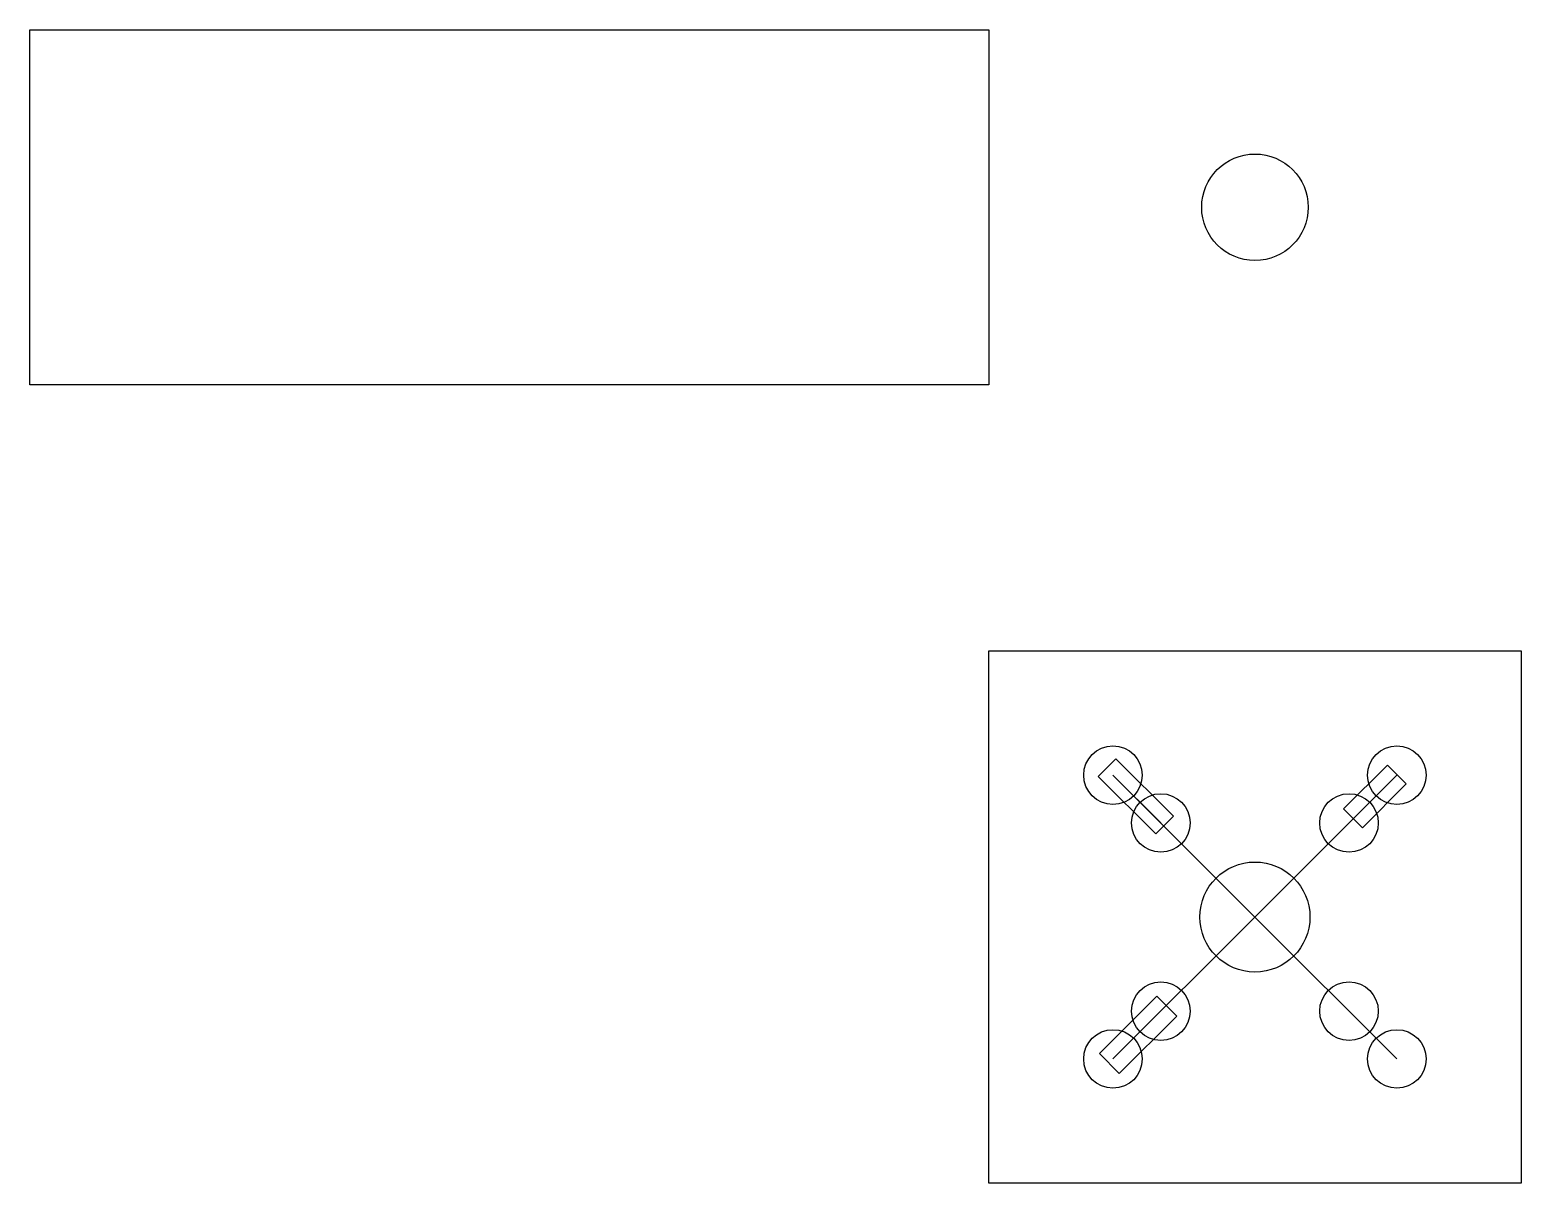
# Model space of a CAD drawing. Extents: x -517 to -149, y -579 to 767.
# Drawn here: x -517.2 to -433.1, y 702.2 to 767.2 of the extents above.
import ezdxf

# ---------------------------------------------------------------- set-up
doc = ezdxf.new("R2010")
doc.units = 0
doc.header["$MEASUREMENT"] = 0
for name, color, linetype in [('Quad Frame_Original_Sketch1', 7, 'Continuous'), ('Quad Frame_Original_Sketch2', 7, 'Continuous'), ('Quad Frame_Original_Sketch3', 7, 'Continuous'), ('Quad Frame_Original_Sketch4', 7, 'Continuous'), ('Quad Frame_Original_Sketch5', 7, 'Continuous'), ('Quad Frame_Original_Sketch6', 7, 'Continuous'), ('Quad Frame_Original_Sketch7', 7, 'Continuous')]:
    doc.layers.add(name, color=color, linetype=linetype)

msp = doc.modelspace()

# ---------------------------------------------------------------- linework, layer by layer
at = {"layer": 'Quad Frame_Original_Sketch1'}
for p, q in [((-463.126, 732.165), (-433.126, 732.165)), ((-463.126, 702.165), (-463.126, 732.165)), ((-433.126, 732.165), (-433.126, 702.165)), ((-448.126, 717.165), (-456.126, 725.165)), ((-448.126, 717.165), (-440.126, 725.165)), ((-448.126, 717.165), (-456.126, 709.165)), ((-448.126, 717.165), (-440.126, 709.165)), ((-433.126, 702.165), (-463.126, 702.165))]:
    msp.add_line(p, q, dxfattribs=at)
msp.add_circle((-448.126, 717.165), 3.1, dxfattribs=at)
at = {"layer": 'Quad Frame_Original_Sketch2'}
msp.add_line((-456.126, 725.165), (-453.426, 722.465), dxfattribs=at)
for centre in [(-456.126, 725.165), (-440.126, 725.165), (-453.426, 722.465), (-442.826, 722.465), (-453.426, 711.865), (-442.826, 711.865), (-456.126, 709.165), (-440.126, 709.165)]:
    msp.add_circle(centre, 1.65, dxfattribs=at)
at = {"layer": 'Quad Frame_Original_Sketch3'}
for p, q in [((-455.963, 726.084, -1.963), (-456.955, 725.093, -1.963)), ((-452.719, 722.841, -1.963), (-455.963, 726.084, -1.963)), ((-456.955, 725.093, -1.963), (-453.711, 721.849, -1.963)), ((-453.711, 721.849, -1.963), (-452.719, 722.841, -1.963))]:
    msp.add_line(p, q, dxfattribs=at)
at = {"layer": 'Quad Frame_Original_Sketch4'}
for p, q in [((-443.131, 723.262, 0.083), (-440.664, 725.73, 0.083)), ((-440.664, 725.73, 0.083), (-439.598, 724.663, 0.083)), ((-439.598, 724.663, 0.083), (-442.065, 722.196, 0.083)), ((-442.065, 722.196, 0.083), (-443.131, 723.262, 0.083))]:
    msp.add_line(p, q, dxfattribs=at)
at = {"layer": 'Quad Frame_Original_Sketch5'}
for p, q in [((-453.651, 712.706, 2.765), (-456.892, 709.466, 2.765)), ((-452.528, 711.583, 2.765), (-453.651, 712.706, 2.765)), ((-455.768, 708.343, 2.765), (-452.528, 711.583, 2.765)), ((-456.892, 709.466, 2.765), (-455.768, 708.343, 2.765))]:
    msp.add_line(p, q, dxfattribs=at)
at = {"layer": 'Quad Frame_Original_Sketch6'}
for p, q in [((-517.157, 767.165), (-463.126, 767.165)), ((-517.157, 747.165), (-517.157, 767.165)), ((-463.126, 767.165), (-463.126, 747.165)), ((-463.126, 747.165), (-517.157, 747.165))]:
    msp.add_line(p, q, dxfattribs=at)
at = {"layer": 'Quad Frame_Original_Sketch7'}
msp.add_circle((-448.126, 757.165), 3, dxfattribs=at)

doc.saveas('drawing.dxf')
